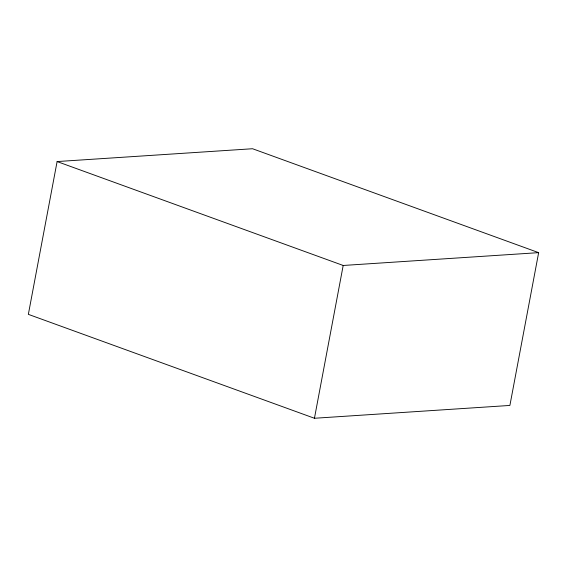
<?xml version="1.0" encoding="UTF-8"?>
<svg xmlns="http://www.w3.org/2000/svg" width="567" height="567" viewBox="0 0 567 567"><rect width="100%" height="100%" fill="white"/><g stroke="black" fill="none" stroke-linecap="round" stroke-linejoin="round"><path stroke-width="0.85" d="M57.104 161.56L28.35 314.352L314.444 418.262L509.896 405.44L538.65 252.648L252.556 148.738L57.104 161.56L343.191 265.469L538.65 252.648M314.444 418.262L343.191 265.469"/></g></svg>
